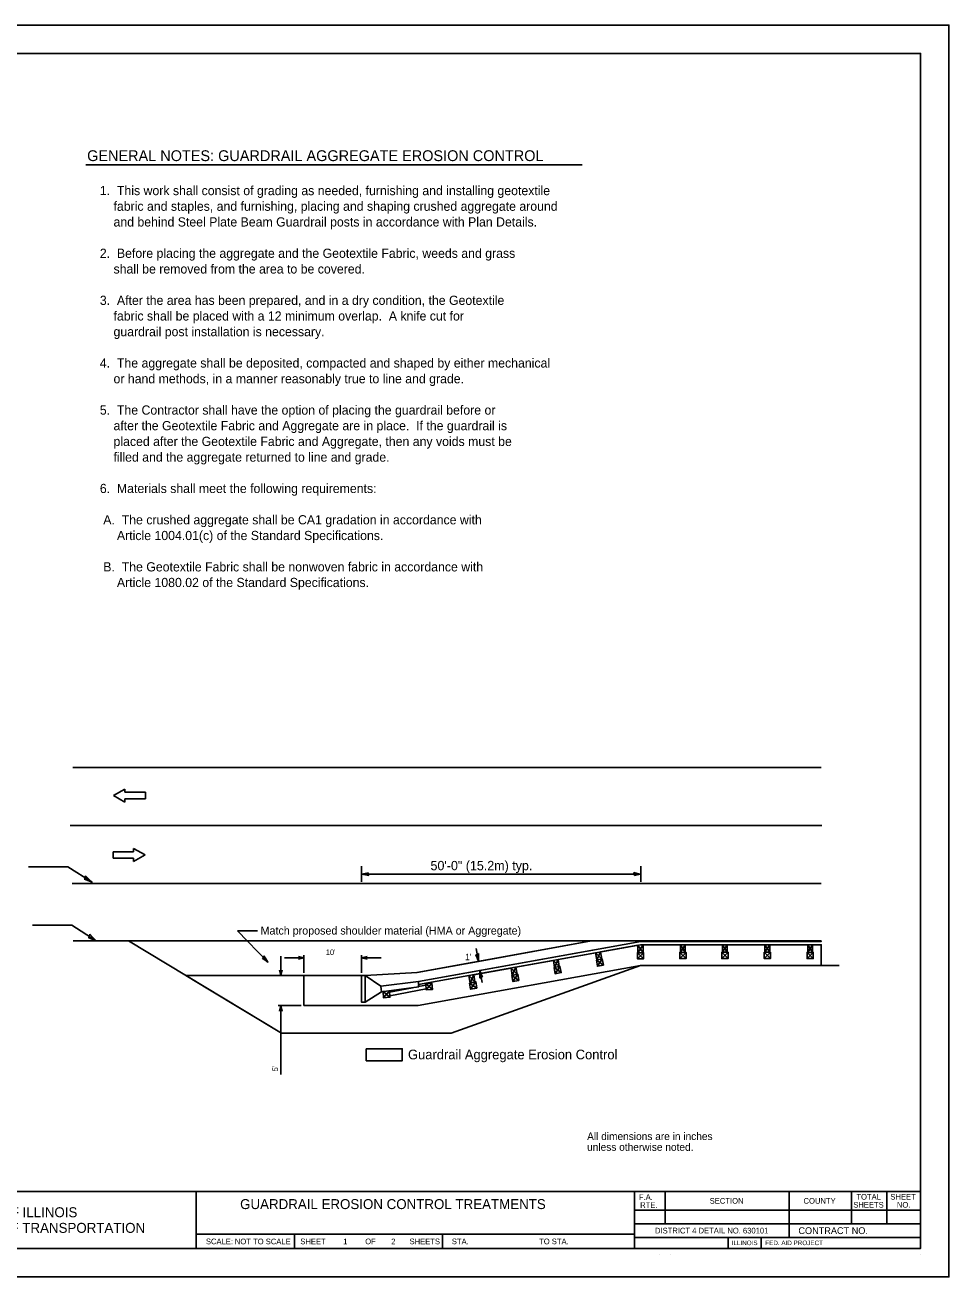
# Model space of a CAD drawing. Extents: x 0 to 2.83, y 0 to 1.83.
# Drawn here: x 1.48 to 2.833, y 0 to 1.833 of the extents above; entities that cross this region are included whole.
import ezdxf

# ---------------------------------------------------------------- set-up
doc = ezdxf.new("R2010")
doc.units = 0
for name, color, linetype in [('RD_Pr_Roadway_Dimensions', 7, 'Continuous'), ('RD_Pr_Roadway_Notes', 7, 'Continuous'), ('SH_General_Details', 7, 'Continuous'), ('SH_Printer_Plotting_Border', 7, 'Continuous')]:
    doc.layers.add(name, color=color, linetype=linetype)

msp = doc.modelspace()

# ---------------------------------------------------------------- linework, layer by layer
at = {"layer": 'RD_Pr_Roadway_Dimensions'}
for p, q in [((1.9733, 0.5784), (1.9733, 0.6017)), ((1.9733, 0.5899), (2.3823, 0.5899)), ((2.3823, 0.5784), (2.3823, 0.6017)), ((2.1443, 0.4622), (2.141, 0.481)), ((1.855, 0.4699), (1.855, 0.4414)), ((1.8603, 0.4674), (1.8889, 0.4674)), ((1.8889, 0.4455), (1.8889, 0.4714)), ((1.9733, 0.4455), (1.9733, 0.4714)), ((2.0019, 0.4674), (1.9733, 0.4674)), ((2.1498, 0.4311), (2.1466, 0.4489)), ((1.8848, 0.3976), (1.8509, 0.3976)), ((1.855, 0.2963), (1.855, 0.3976))]:
    msp.add_line(p, q, dxfattribs=at)
for points in [[(1.9839, 0.5877), (1.983, 0.5897), (1.9827, 0.5916), (1.9786, 0.5908), (1.9733, 0.5899), (1.9789, 0.5889)], [(2.3717, 0.5921), (2.3726, 0.5901), (2.3729, 0.5881), (2.377, 0.589), (2.3823, 0.5899), (2.3766, 0.5909)], [(2.1446, 0.4736), (2.1427, 0.4723), (2.1407, 0.4716), (2.1424, 0.4675), (2.1443, 0.4622), (2.1443, 0.4682)], [(2.1462, 0.4376), (2.1482, 0.4389), (2.1501, 0.4396), (2.1485, 0.4436), (2.1466, 0.4489), (2.1466, 0.4429)]]:
    msp.add_lwpolyline(points, close=True, dxfattribs=at)
for points in [[(1.8807, 0.4694), (1.8889, 0.4674), (1.8807, 0.4653)], [(1.9815, 0.4653), (1.9733, 0.4674), (1.9815, 0.4694)], [(1.857, 0.4495), (1.855, 0.4414), (1.853, 0.4495)], [(1.853, 0.3894), (1.855, 0.3976), (1.857, 0.3894)]]:
    msp.add_lwpolyline(points, dxfattribs=at)
at = {"layer": 'RD_Pr_Roadway_Notes'}
for p, q in [((1.5694, 1.6288), (2.2961, 1.6288)), ((1.4853, 0.6008), (1.5429, 0.6008)), ((1.5429, 0.6008), (1.5787, 0.5779)), ((1.4914, 0.5153), (1.549, 0.5153)), ((1.549, 0.5153), (1.5847, 0.4923)), ((1.8206, 0.5068), (1.7917, 0.5068)), ((1.7917, 0.5068), (1.8361, 0.461))]:
    msp.add_line(p, q, dxfattribs=at)
for points in [[(1.5691, 0.5873), (1.5686, 0.5846), (1.5677, 0.5824), (1.5725, 0.5805), (1.5787, 0.5779), (1.5735, 0.5828)], [(1.5751, 0.5018), (1.5747, 0.499), (1.5737, 0.4968), (1.5786, 0.4949), (1.5847, 0.4923), (1.5795, 0.4972)], [(1.8303, 0.4701), (1.8295, 0.4681), (1.8283, 0.4665), (1.8317, 0.4642), (1.8361, 0.461), (1.8329, 0.4658)]]:
    msp.add_lwpolyline(points, close=True, dxfattribs=at)
at = {"layer": 'SH_General_Details'}
for p, q in [((2.8333, 1.8333), (0, 1.8333)), ((2.8333, 0), (2.8333, 1.8333)), ((1.5503, 0.7461), (2.6464, 0.7461)), ((1.6266, 0.7145), (1.6098, 0.705)), ((1.6266, 0.6955), (1.6098, 0.705)), ((1.6266, 0.7097), (1.6266, 0.7145)), ((1.6566, 0.7097), (1.6266, 0.7097)), ((1.6566, 0.7003), (1.6266, 0.7003)), ((1.6266, 0.7003), (1.6266, 0.6955)), ((1.6566, 0.7003), (1.6566, 0.7097)), ((1.5464, 0.6609), (2.6473, 0.6609)), ((1.6393, 0.6228), (1.6393, 0.6276)), ((1.6393, 0.6276), (1.6562, 0.6181)), ((1.6093, 0.6228), (1.6393, 0.6228)), ((1.6093, 0.6228), (1.6093, 0.6134)), ((1.6093, 0.6134), (1.6393, 0.6134)), ((1.6393, 0.6086), (1.6562, 0.6181)), ((1.6393, 0.6134), (1.6393, 0.6086)), ((1.5495, 0.576), (2.6462, 0.576)), ((1.5508, 0.492), (2.6461, 0.492)), ((1.856, 0.3568), (1.6319, 0.492)), ((2.0543, 0.4461), (2.3099, 0.492)), ((2.0567, 0.4328), (2.3823, 0.4912)), ((2.0568, 0.4281), (2.3819, 0.4864)), ((2.3779, 0.4857), (2.3232, 0.4759)), ((2.3854, 0.4864), (2.3779, 0.4749)), ((2.3779, 0.4857), (2.3779, 0.4749)), ((2.3779, 0.4857), (2.3855, 0.4749)), ((2.3807, 0.491), (2.3818, 0.492)), ((2.3819, 0.4864), (2.6463, 0.4864)), ((2.3823, 0.4912), (2.6461, 0.4912)), ((2.3855, 0.4749), (2.3855, 0.4864)), ((2.3959, 0.4912), (2.3967, 0.492)), ((2.4108, 0.4912), (2.4116, 0.492)), ((2.4257, 0.4912), (2.4265, 0.492)), ((2.4402, 0.4864), (2.4402, 0.4753)), ((2.4402, 0.4864), (2.4473, 0.4753)), ((2.4473, 0.4864), (2.4402, 0.4753)), ((2.4406, 0.4912), (2.4414, 0.492)), ((2.4473, 0.4864), (2.4473, 0.4753)), ((2.4555, 0.4912), (2.4563, 0.492)), ((2.4704, 0.4912), (2.4712, 0.492)), ((2.4853, 0.4912), (2.4861, 0.492)), ((2.5002, 0.4912), (2.501, 0.492)), ((2.5016, 0.4864), (2.5087, 0.4754)), ((2.5087, 0.4864), (2.5016, 0.4754)), ((2.5016, 0.4864), (2.5016, 0.4754)), ((2.5087, 0.4864), (2.5087, 0.4754)), ((2.5151, 0.4912), (2.5159, 0.492)), ((2.53, 0.4912), (2.5308, 0.492)), ((2.5449, 0.4912), (2.5457, 0.492)), ((2.5598, 0.4912), (2.5606, 0.492)), ((2.5638, 0.4864), (2.5709, 0.4754)), ((2.5709, 0.4864), (2.5638, 0.4754)), ((2.5638, 0.4864), (2.5638, 0.4754)), ((2.5709, 0.4864), (2.5709, 0.4754)), ((2.5747, 0.4912), (2.5755, 0.492)), ((2.5896, 0.4912), (2.5904, 0.492)), ((2.6045, 0.4912), (2.6053, 0.492)), ((2.6194, 0.4912), (2.6202, 0.492)), ((2.6265, 0.4864), (2.6336, 0.4753)), ((2.6336, 0.4864), (2.6265, 0.4753)), ((2.6265, 0.4864), (2.6265, 0.4753)), ((2.6336, 0.4864), (2.6336, 0.4753)), ((2.6343, 0.4912), (2.6351, 0.492)), ((2.2543, 0.4635), (2.1993, 0.4536)), ((2.2543, 0.4635), (2.2557, 0.4531)), ((2.2543, 0.4635), (2.2628, 0.4545)), ((2.2612, 0.4647), (2.2557, 0.4531)), ((2.316, 0.4746), (2.2612, 0.4647)), ((2.2628, 0.4545), (2.2612, 0.4647)), ((2.316, 0.4746), (2.3177, 0.4642)), ((2.316, 0.4746), (2.3248, 0.4655)), ((2.317, 0.4639), (2.3177, 0.4642)), ((2.3186, 0.4551), (2.317, 0.4639)), ((2.317, 0.4639), (2.3273, 0.4568)), ((2.3177, 0.4642), (2.3232, 0.4759)), ((2.3177, 0.4642), (2.3248, 0.4655)), ((2.3186, 0.4551), (2.3256, 0.4657)), ((2.3248, 0.4655), (2.3232, 0.4759)), ((2.3248, 0.4655), (2.3256, 0.4657)), ((2.3256, 0.4657), (2.3273, 0.4568)), ((2.3772, 0.4659), (2.3772, 0.4749)), ((2.3779, 0.4749), (2.3772, 0.4749)), ((2.3772, 0.4749), (2.3861, 0.4659)), ((2.3861, 0.4749), (2.3772, 0.4659)), ((2.3861, 0.4659), (2.3772, 0.4659)), ((2.3779, 0.4749), (2.3855, 0.4749)), ((2.3855, 0.4749), (2.3861, 0.4749)), ((2.3861, 0.4749), (2.3861, 0.4659)), ((2.4392, 0.4753), (2.4484, 0.4753)), ((2.4392, 0.4753), (2.4392, 0.4662)), ((2.4392, 0.4753), (2.4484, 0.4662)), ((2.4484, 0.4753), (2.4392, 0.4662)), ((2.4392, 0.4662), (2.4484, 0.4662)), ((2.4484, 0.4753), (2.4484, 0.4662)), ((2.5006, 0.4754), (2.5098, 0.4754)), ((2.5006, 0.4754), (2.5006, 0.4662)), ((2.5006, 0.4754), (2.5098, 0.4662)), ((2.5098, 0.4754), (2.5006, 0.4662)), ((2.5006, 0.4662), (2.5098, 0.4662)), ((2.5098, 0.4754), (2.5098, 0.4662)), ((2.5628, 0.4754), (2.572, 0.4754)), ((2.5628, 0.4754), (2.5628, 0.4662)), ((2.5628, 0.4754), (2.572, 0.4662)), ((2.572, 0.4754), (2.5628, 0.4662)), ((2.5628, 0.4662), (2.572, 0.4662)), ((2.572, 0.4754), (2.572, 0.4662)), ((2.6255, 0.4753), (2.6347, 0.4753)), ((2.6255, 0.4753), (2.6255, 0.4662)), ((2.6255, 0.4753), (2.6347, 0.4662)), ((2.6347, 0.4753), (2.6255, 0.4662)), ((2.6255, 0.4662), (2.6347, 0.4662)), ((2.6347, 0.4753), (2.6347, 0.4662)), ((1.8848, 0.4414), (1.8509, 0.4414)), ((1.9733, 0.4414), (1.8889, 0.4414)), ((1.8889, 0.3976), (1.8889, 0.4414)), ((1.9733, 0.4414), (1.8889, 0.4414)), ((1.8889, 0.4414), (1.8889, 0.3976)), ((1.9733, 0.4414), (1.9784, 0.4414)), ((1.9733, 0.4414), (1.9733, 0.4022)), ((1.9733, 0.4022), (1.9733, 0.4414)), ((2.0546, 0.4461), (1.9784, 0.4414)), ((1.9784, 0.4414), (1.9784, 0.4022)), ((1.9784, 0.4414), (2.0016, 0.4258)), ((2.3817, 0.4561), (2.056, 0.3976)), ((2.056, 0.3976), (2.3817, 0.4561)), ((2.1303, 0.4413), (2.0568, 0.4281)), ((2.3817, 0.4561), (2.1042, 0.3568)), ((2.132, 0.4304), (2.1303, 0.4413)), ((2.1303, 0.4413), (2.1393, 0.4322)), ((2.1375, 0.4426), (2.132, 0.4304)), ((2.1375, 0.4426), (2.1393, 0.4322)), ((2.1939, 0.4417), (2.1924, 0.4524)), ((2.1924, 0.4524), (2.2011, 0.4432)), ((2.1933, 0.4416), (2.1939, 0.4417)), ((2.1948, 0.4325), (2.1933, 0.4416)), ((2.1933, 0.4416), (2.2035, 0.4343)), ((2.1993, 0.4536), (2.1939, 0.4417)), ((2.2011, 0.4432), (2.1939, 0.4417)), ((2.1948, 0.4325), (2.2021, 0.4434)), ((2.1993, 0.4536), (2.2011, 0.4432)), ((2.2011, 0.4432), (2.2021, 0.4434)), ((2.2021, 0.4434), (2.2035, 0.4343)), ((2.255, 0.453), (2.2557, 0.4531)), ((2.2567, 0.444), (2.255, 0.453)), ((2.255, 0.453), (2.2655, 0.4458)), ((2.2557, 0.4531), (2.2628, 0.4545)), ((2.2567, 0.444), (2.2636, 0.4547)), ((2.2655, 0.4458), (2.2567, 0.444)), ((2.2628, 0.4545), (2.2636, 0.4547)), ((2.2636, 0.4547), (2.2655, 0.4458)), ((2.3273, 0.4568), (2.3186, 0.4551)), ((2.3817, 0.4561), (2.6724, 0.4561)), ((2.0016, 0.4258), (2.0567, 0.4328)), ((2.0016, 0.4258), (2.0023, 0.4177)), ((2.0023, 0.4177), (2.0569, 0.4247)), ((2.0141, 0.417), (2.0477, 0.4235)), ((2.0679, 0.4221), (2.0146, 0.4119)), ((2.0679, 0.4221), (2.0146, 0.4119)), ((2.0569, 0.4247), (2.0567, 0.4328)), ((2.0568, 0.4281), (2.0568, 0.4253)), ((2.0568, 0.4253), (2.0675, 0.4274)), ((2.0674, 0.4292), (2.0763, 0.4302)), ((2.068, 0.4203), (2.0674, 0.4292)), ((2.0674, 0.4292), (2.0773, 0.4211)), ((2.068, 0.4203), (2.0679, 0.4221)), ((2.068, 0.4203), (2.0763, 0.4302)), ((2.0763, 0.4302), (2.0773, 0.4211)), ((2.0763, 0.4302), (2.0773, 0.4211)), ((2.1313, 0.4302), (2.132, 0.4304)), ((2.1329, 0.4214), (2.1313, 0.4302)), ((2.1313, 0.4302), (2.1419, 0.4231)), ((2.1393, 0.4322), (2.132, 0.4304)), ((2.1329, 0.4214), (2.1403, 0.4325)), ((2.1419, 0.4231), (2.1329, 0.4214)), ((2.1393, 0.4322), (2.1403, 0.4325)), ((2.1403, 0.4325), (2.1419, 0.4231)), ((2.2035, 0.4343), (2.1948, 0.4325)), ((2.0023, 0.4177), (1.9784, 0.4022)), ((2.0023, 0.4177), (1.9784, 0.4022)), ((2.005, 0.4181), (2.0023, 0.4177)), ((2.0054, 0.4086), (2.005, 0.4181)), ((2.005, 0.4181), (2.0148, 0.4097)), ((2.0054, 0.4086), (2.0139, 0.4192)), ((2.0054, 0.4086), (2.0148, 0.4097)), ((2.0148, 0.4097), (2.0139, 0.4192)), ((2.0773, 0.4211), (2.068, 0.4203)), ((2.0773, 0.4211), (2.068, 0.4203)), ((1.9205, 0.3976), (1.8889, 0.3976)), ((1.8889, 0.3976), (1.9205, 0.3976)), ((2.056, 0.3976), (1.9205, 0.3976)), ((1.9205, 0.3976), (2.056, 0.3976)), ((1.9733, 0.4022), (1.9784, 0.4022)), ((1.9784, 0.4022), (1.9733, 0.4022)), ((1.856, 0.3568), (2.1042, 0.3568)), ((0.1667, 0.125), (2.7917, 0.125)), ((1.7312, 0.125), (1.7312, 0.0417)), ((2.3729, 0.125), (2.3729, 0.0417)), ((2.4179, 0.125), (2.4179, 0.0779)), ((2.5995, 0.125), (2.5995, 0.0579)), ((2.6905, 0.125), (2.6905, 0.0779)), ((2.7423, 0.125), (2.7423, 0.0779)), ((2.3729, 0.0979), (2.7917, 0.0979)), ((2.3729, 0.0779), (2.7917, 0.0779)), ((1.7312, 0.0625), (2.3729, 0.0625)), ((1.875, 0.0625), (1.875, 0.0417)), ((2.0917, 0.0625), (2.0917, 0.0417)), ((2.3729, 0.0579), (2.7917, 0.0579)), ((2.5101, 0.0579), (2.5101, 0.0417)), ((2.5585, 0.0579), (2.5585, 0.0417)), ((2.4095, 0.0333), (2.4095, 0.0333)), ((2.4262, 0.0333), (2.4262, 0.0333)), ((2.7917, 0.0333), (2.7917, 0.0333)), ((2.8333, 0), (0, 0))]:
    msp.add_line(p, q, dxfattribs=at)
for points in [[(0.1667, 1.7917), (2.7917, 1.7917), (2.7917, 0.0417), (0.1667, 0.0417)], [(1.7482, 0.4218), (1.7158, 0.4414), (1.9733, 0.4414), (1.9733, 0.4022), (1.9784, 0.4022), (2.0023, 0.4177), (2.005, 0.4181), (2.0054, 0.4086), (2.0148, 0.4097), (2.0146, 0.4119), (2.0679, 0.4221), (2.068, 0.4203), (2.0773, 0.4211), (2.0763, 0.4302), (2.0674, 0.4292), (2.0675, 0.4274), (2.0568, 0.4253), (2.0568, 0.4281), (2.1303, 0.4413), (2.132, 0.4304), (2.1313, 0.4302), (2.1329, 0.4214), (2.1419, 0.4231), (2.1403, 0.4325), (2.1393, 0.4322), (2.1375, 0.4426), (2.1924, 0.4524), (2.1939, 0.4417), (2.1933, 0.4416), (2.1948, 0.4325), (2.2035, 0.4343), (2.2021, 0.4434), (2.2011, 0.4432), (2.1993, 0.4536), (2.2543, 0.4635), (2.2557, 0.4531), (2.255, 0.453), (2.2567, 0.444), (2.2655, 0.4458), (2.2636, 0.4547), (2.2628, 0.4545), (2.2612, 0.4647), (2.316, 0.4746), (2.3177, 0.4642), (2.317, 0.4639), (2.3186, 0.4551), (2.3273, 0.4568), (2.3256, 0.4657), (2.3248, 0.4655), (2.3232, 0.4759), (2.3779, 0.4857), (2.3779, 0.4749), (2.3772, 0.4749), (2.3772, 0.4659), (2.3861, 0.4659), (2.3861, 0.4749), (2.3855, 0.4749), (2.3855, 0.4864), (2.4402, 0.4864), (2.4402, 0.4753), (2.4392, 0.4753), (2.4392, 0.4662), (2.4484, 0.4662), (2.4484, 0.4753), (2.4473, 0.4753), (2.4473, 0.4864), (2.5016, 0.4864), (2.5016, 0.4754), (2.5006, 0.4754), (2.5006, 0.4662), (2.5098, 0.4662), (2.5098, 0.4754), (2.5087, 0.4754), (2.5087, 0.4864), (2.5638, 0.4864), (2.5638, 0.4754), (2.5628, 0.4754), (2.5628, 0.4662), (2.572, 0.4662), (2.572, 0.4754), (2.5709, 0.4754), (2.5709, 0.4864), (2.6265, 0.4864), (2.6265, 0.4753), (2.6255, 0.4753), (2.6255, 0.4662), (2.6347, 0.4662), (2.6347, 0.4753), (2.6336, 0.4753), (2.6336, 0.4864), (2.6463, 0.4864), (2.6463, 0.4561), (2.3817, 0.4561), (2.1042, 0.3568), (1.856, 0.3568)], [(1.9784, 0.4414), (2.0016, 0.4258), (2.0567, 0.4328), (2.3823, 0.4912), (2.6461, 0.4912), (2.6461, 0.492), (2.3099, 0.492), (2.0546, 0.4461)], [(1.9801, 0.3342), (2.0329, 0.3342), (2.0329, 0.3166), (1.9801, 0.3166)]]:
    msp.add_lwpolyline(points, close=True, dxfattribs=at)
for points in [[(2.1443, 0.4622), (2.0546, 0.4461), (1.9784, 0.4414), (2.0016, 0.4258), (2.0567, 0.4328), (2.1466, 0.4489), (2.3823, 0.4912), (2.6461, 0.4912), (2.6461, 0.492), (2.3099, 0.492), (2.1443, 0.4622)], [(2.3817, 0.4561), (2.6463, 0.4561), (2.6463, 0.4864), (2.6336, 0.4864), (2.6336, 0.4753), (2.6347, 0.4753), (2.6347, 0.4662), (2.6255, 0.4662), (2.6255, 0.4753), (2.6265, 0.4753), (2.6265, 0.4864), (2.5709, 0.4864), (2.5709, 0.4754), (2.572, 0.4754), (2.572, 0.4662), (2.5628, 0.4662), (2.5628, 0.4754), (2.5638, 0.4754), (2.5638, 0.4864), (2.5087, 0.4864), (2.5087, 0.4754), (2.5098, 0.4754), (2.5098, 0.4662), (2.5006, 0.4662), (2.5006, 0.4754), (2.5016, 0.4754), (2.5016, 0.4864), (2.4473, 0.4864), (2.4473, 0.4753), (2.4484, 0.4753), (2.4484, 0.4662), (2.4392, 0.4662), (2.4392, 0.4753), (2.4402, 0.4753), (2.4402, 0.4864), (2.3855, 0.4864), (2.3855, 0.4749), (2.3861, 0.4749), (2.3861, 0.4659), (2.3772, 0.4659), (2.3772, 0.4749), (2.3779, 0.4749), (2.3779, 0.4857)], [(2.2612, 0.4647), (2.2628, 0.4545), (2.2636, 0.4547), (2.2655, 0.4458), (2.2567, 0.444), (2.255, 0.453), (2.2557, 0.4531), (2.2543, 0.4635)], [(2.3232, 0.4759), (2.3248, 0.4655), (2.3256, 0.4657), (2.3273, 0.4568), (2.3186, 0.4551), (2.317, 0.4639), (2.3177, 0.4642), (2.316, 0.4746)], [(2.1993, 0.4536), (2.2011, 0.4432), (2.2021, 0.4434), (2.2035, 0.4343), (2.1948, 0.4325), (2.1933, 0.4416), (2.1939, 0.4417), (2.1924, 0.4524), (2.1375, 0.4426), (2.1393, 0.4322), (2.1403, 0.4325), (2.1419, 0.4231), (2.1329, 0.4214), (2.1313, 0.4302), (2.132, 0.4304), (2.1303, 0.4413)], [(2.0568, 0.4253), (2.0675, 0.4274), (2.0674, 0.4292), (2.0763, 0.4302)], [(2.0146, 0.4119), (2.0148, 0.4097), (2.0054, 0.4086), (2.005, 0.4181)]]:
    msp.add_lwpolyline(points, dxfattribs=at)
at = {"layer": 'SH_Printer_Plotting_Border'}
msp.add_lwpolyline([(0, 0), (2.8333, 0), (2.8333, 1.8333), (0, 1.8333)], close=True, dxfattribs=at)

# ---------------------------------------------------------------- texts
at = {"layer": 'RD_Pr_Roadway_Dimensions'}
for s, height, rotation, p in [('50\'-0" (15.2m) typ.', 0.013665, 360, (2.0742, 0.5956)), ("10'", 0.00815, 360, (1.9209, 0.4714)), ("5'", 0.00815, 90, (1.8509, 0.3011))]:
    msp.add_text(s, height=height, rotation=rotation, dxfattribs=at).set_placement(p)
msp.add_text("1'", height=0.00933, dxfattribs=at).set_placement((2.1249, 0.4639))
at = {"layer": 'RD_Pr_Roadway_Notes'}
for s, height, p in [('GENERAL NOTES: GUARDRAIL AGGREGATE EROSION CONTROL', 0.015833, (1.5714, 1.6341)), ('1.  This work shall consist of grading as needed, furnishing and installing geotextile ', 0.013458, (1.59, 1.5842)), ('    fabric and staples, and furnishing, placing and shaping crushed aggregate around', 0.013458, (1.59, 1.5613)), ('    and behind Steel Plate Beam Guardrail posts in accordance with Plan Details.', 0.013458, (1.59, 1.5383)), ('2.  Before placing the aggregate and the Geotextile Fabric, weeds and grass', 0.013458, (1.59, 1.4924)), ('    shall be removed from the area to be covered.', 0.013458, (1.59, 1.4694)), ('3.  After the area has been prepared, and in a dry condition, the Geotextile', 0.013458, (1.59, 1.4235)), ('    fabric shall be placed with a 12 minimum overlap.  A knife cut for', 0.013458, (1.59, 1.4006)), ('    guardrail post installation is necessary.', 0.013458, (1.59, 1.3776)), ('4.  The aggregate shall be deposited, compacted and shaped by either mechanical', 0.013458, (1.59, 1.3317)), ('    or hand methods, in a manner reasonably true to line and grade.', 0.013458, (1.59, 1.3087)), ('5.  The Contractor shall have the option of placing the guardrail before or', 0.013458, (1.59, 1.2628)), ('    after the Geotextile Fabric and Aggregate are in place.  If the guardrail is', 0.013458, (1.59, 1.2399)), ('    placed after the Geotextile Fabric and Aggregate, then any voids must be', 0.013458, (1.59, 1.2169)), ('    filled and the aggregate returned to line and grade.', 0.013458, (1.59, 1.1939)), ('6.  Materials shall meet the following requirements:', 0.013458, (1.59, 1.148)), (' A.  The crushed aggregate shall be CA1 gradation in accordance with', 0.013458, (1.59, 1.1021)), ('     Article 1004.01(c) of the Standard Specifications.', 0.013458, (1.59, 1.0791)), (' B.  The Geotextile Fabric shall be nonwoven fabric in accordance with', 0.013458, (1.59, 1.0332)), ('     Article 1080.02 of the Standard Specifications.', 0.013458, (1.59, 1.0103)), ('Match proposed shoulder material (HMA or Aggregate)', 0.011718, (1.8254, 0.5014)), ('Guardrail Aggregate Erosion Control', 0.014179, (2.0412, 0.3187)), ('All dimensions are in inches', 0.011083, (2.3035, 0.2005)), ('unless otherwise noted.', 0.011083, (2.3035, 0.1847))]:
    msp.add_text(s, height=height, dxfattribs=at).set_placement(p)
at = {"layer": 'SH_General_Details'}
for s, height, p in [('GUARDRAIL EROSION CONTROL TREATMENTS', 0.014583, (1.7954, 0.0994)), ('F.A.  ', 0.00833, (2.3793, 0.1129)), ('SECTION', 0.00833, (2.483, 0.1073)), ('COUNTY', 0.00833, (2.6204, 0.1073)), ('SHEETS', 0.00833, (2.6932, 0.1015)), ('TOTAL', 0.00833, (2.6978, 0.1132)), ('SHEET', 0.00833, (2.7475, 0.1132)), ('NO.', 0.00833, (2.7571, 0.1015)), ('STATE OF ILLINOIS', 0.014584, (1.3761, 0.0875)), ('RTE.', 0.00833, (2.3812, 0.1012)), ('DEPARTMENT OF TRANSPORTATION', 0.014584, (1.3042, 0.0646)), ('SCALE:          ', 0.008333, (1.7453, 0.0479)), ('NOT TO SCALE', 0.008333, (1.7877, 0.0478)), ('SHEET', 0.00833, (1.8835, 0.0479)), ('1', 0.00833, (1.9464, 0.0478)), ('OF', 0.00833, (1.9786, 0.0479)), ('2', 0.00833, (2.0167, 0.0478)), ('SHEETS', 0.00833, (2.0435, 0.0479)), ('STA.', 0.00833, (2.1054, 0.0479)), ('TO STA.', 0.00833, (2.2332, 0.0479)), ('DISTRICT 4 DETAIL NO. 630101', 0.008333, (2.4029, 0.0637)), ('CONTRACT NO.      ', 0.01, (2.6129, 0.0628)), ('ILLINOIS', 0.00667, (2.5152, 0.0466)), ('FED. AID PROJECT', 0.006667, (2.5644, 0.0466))]:
    msp.add_text(s, height=height, dxfattribs=at).set_placement(p)

doc.saveas('drawing.dxf')
